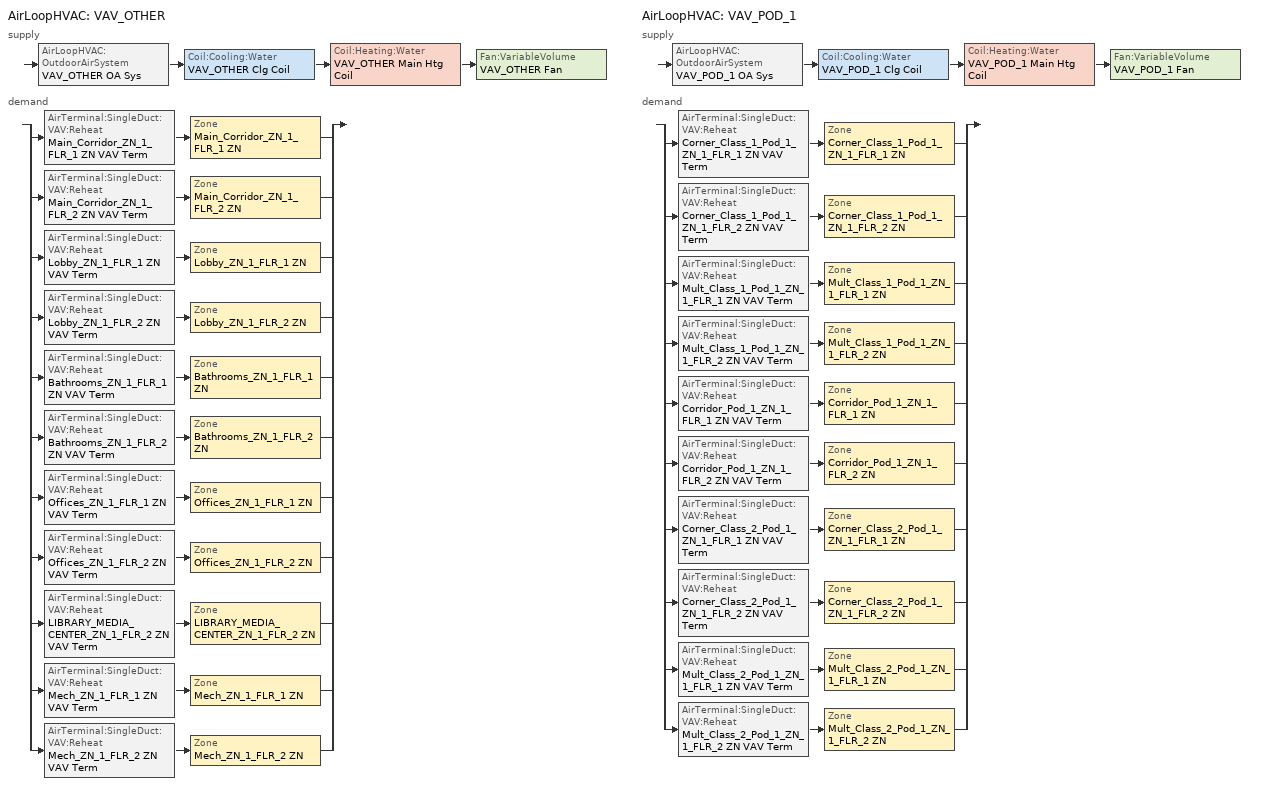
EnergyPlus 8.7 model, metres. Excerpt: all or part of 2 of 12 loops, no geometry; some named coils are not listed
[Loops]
AirLoopHVAC 'VAV_OTHER'
 supply: AirLoopHVAC:OutdoorAirSystem 'VAV_OTHER OA Sys' > Coil:Cooling:Water 'VAV_OTHER Clg Coil' > Coil:Heating:Water 'VAV_OTHER Main Htg Coil' > Fan:VariableVolume 'VAV_OTHER Fan'
 demand: split
  | AirTerminal:SingleDuct:VAV:Reheat 'Main_Corridor_ZN_1_FLR_1 ZN VAV Term' > Zone 'Main_Corridor_ZN_1_FLR_1 ZN'
  | AirTerminal:SingleDuct:VAV:Reheat 'Main_Corridor_ZN_1_FLR_2 ZN VAV Term' > Zone 'Main_Corridor_ZN_1_FLR_2 ZN'
  | AirTerminal:SingleDuct:VAV:Reheat 'Lobby_ZN_1_FLR_1 ZN VAV Term' > Zone 'Lobby_ZN_1_FLR_1 ZN'
  | AirTerminal:SingleDuct:VAV:Reheat 'Lobby_ZN_1_FLR_2 ZN VAV Term' > Zone 'Lobby_ZN_1_FLR_2 ZN'
  | AirTerminal:SingleDuct:VAV:Reheat 'Bathrooms_ZN_1_FLR_1 ZN VAV Term' > Zone 'Bathrooms_ZN_1_FLR_1 ZN'
  | AirTerminal:SingleDuct:VAV:Reheat 'Bathrooms_ZN_1_FLR_2 ZN VAV Term' > Zone 'Bathrooms_ZN_1_FLR_2 ZN'
  | AirTerminal:SingleDuct:VAV:Reheat 'Offices_ZN_1_FLR_1 ZN VAV Term' > Zone 'Offices_ZN_1_FLR_1 ZN'
  | AirTerminal:SingleDuct:VAV:Reheat 'Offices_ZN_1_FLR_2 ZN VAV Term' > Zone 'Offices_ZN_1_FLR_2 ZN'
  | AirTerminal:SingleDuct:VAV:Reheat 'LIBRARY_MEDIA_CENTER_ZN_1_FLR_2 ZN VAV Term' > Zone 'LIBRARY_MEDIA_CENTER_ZN_1_FLR_2 ZN'
  | AirTerminal:SingleDuct:VAV:Reheat 'Mech_ZN_1_FLR_1 ZN VAV Term' > Zone 'Mech_ZN_1_FLR_1 ZN'
  | AirTerminal:SingleDuct:VAV:Reheat 'Mech_ZN_1_FLR_2 ZN VAV Term' > Zone 'Mech_ZN_1_FLR_2 ZN'
AirLoopHVAC 'VAV_POD_1'
 supply: AirLoopHVAC:OutdoorAirSystem 'VAV_POD_1 OA Sys' > Coil:Cooling:Water 'VAV_POD_1 Clg Coil' > Coil:Heating:Water 'VAV_POD_1 Main Htg Coil' > Fan:VariableVolume 'VAV_POD_1 Fan'
 demand: split
  | AirTerminal:SingleDuct:VAV:Reheat 'Corner_Class_1_Pod_1_ZN_1_FLR_1 ZN VAV Term' > Zone 'Corner_Class_1_Pod_1_ZN_1_FLR_1 ZN'
  | AirTerminal:SingleDuct:VAV:Reheat 'Corner_Class_1_Pod_1_ZN_1_FLR_2 ZN VAV Term' > Zone 'Corner_Class_1_Pod_1_ZN_1_FLR_2 ZN'
  | AirTerminal:SingleDuct:VAV:Reheat 'Mult_Class_1_Pod_1_ZN_1_FLR_1 ZN VAV Term' > Zone 'Mult_Class_1_Pod_1_ZN_1_FLR_1 ZN'
  | AirTerminal:SingleDuct:VAV:Reheat 'Mult_Class_1_Pod_1_ZN_1_FLR_2 ZN VAV Term' > Zone 'Mult_Class_1_Pod_1_ZN_1_FLR_2 ZN'
  | AirTerminal:SingleDuct:VAV:Reheat 'Corridor_Pod_1_ZN_1_FLR_1 ZN VAV Term' > Zone 'Corridor_Pod_1_ZN_1_FLR_1 ZN'
  | AirTerminal:SingleDuct:VAV:Reheat 'Corridor_Pod_1_ZN_1_FLR_2 ZN VAV Term' > Zone 'Corridor_Pod_1_ZN_1_FLR_2 ZN'
  | AirTerminal:SingleDuct:VAV:Reheat 'Corner_Class_2_Pod_1_ZN_1_FLR_1 ZN VAV Term' > Zone 'Corner_Class_2_Pod_1_ZN_1_FLR_1 ZN'
  | AirTerminal:SingleDuct:VAV:Reheat 'Corner_Class_2_Pod_1_ZN_1_FLR_2 ZN VAV Term' > Zone 'Corner_Class_2_Pod_1_ZN_1_FLR_2 ZN'
  | AirTerminal:SingleDuct:VAV:Reheat 'Mult_Class_2_Pod_1_ZN_1_FLR_1 ZN VAV Term' > Zone 'Mult_Class_2_Pod_1_ZN_1_FLR_1 ZN'
  | AirTerminal:SingleDuct:VAV:Reheat 'Mult_Class_2_Pod_1_ZN_1_FLR_2 ZN VAV Term' > Zone 'Mult_Class_2_Pod_1_ZN_1_FLR_2 ZN'
[ZoneControl:Thermostat] Control Object Type 1=ThermostatSetpoint:DualSetpoint
Name | Zone or ZoneList | Control Type Schedule | Control Name 1
Bathrooms_ZN_1_FLR_1 ZN Thermostat | Bathrooms_ZN_1_FLR_1 ZN | Bathrooms_ZN_1_FLR_1 ZN Thermostat Schedule | SecondarySchool Restroom Thermostat 1
Bathrooms_ZN_1_FLR_2 ZN Thermostat | Bathrooms_ZN_1_FLR_2 ZN | Bathrooms_ZN_1_FLR_2 ZN Thermostat Schedule | SecondarySchool Restroom Thermostat 2
Corner_Class_1_Pod_1_ZN_1_FLR_1 ZN Thermostat | Corner_Class_1_Pod_1_ZN_1_FLR_1 ZN | Corner_Class_1_Pod_1_ZN_1_FLR_1 ZN Thermostat Schedule | SecondarySchool Classroom Thermostat 24
Corner_Class_1_Pod_1_ZN_1_FLR_2 ZN Thermostat | Corner_Class_1_Pod_1_ZN_1_FLR_2 ZN | Corner_Class_1_Pod_1_ZN_1_FLR_2 ZN Thermostat Schedule | SecondarySchool Classroom Thermostat 2
Corner_Class_2_Pod_1_ZN_1_FLR_1 ZN Thermostat | Corner_Class_2_Pod_1_ZN_1_FLR_1 ZN | Corner_Class_2_Pod_1_ZN_1_FLR_1 ZN Thermostat Schedule | SecondarySchool Classroom Thermostat 20
Corner_Class_2_Pod_1_ZN_1_FLR_2 ZN Thermostat | Corner_Class_2_Pod_1_ZN_1_FLR_2 ZN | Corner_Class_2_Pod_1_ZN_1_FLR_2 ZN Thermostat Schedule | SecondarySchool Classroom Thermostat 15
Corridor_Pod_1_ZN_1_FLR_1 ZN Thermostat | Corridor_Pod_1_ZN_1_FLR_1 ZN | Corridor_Pod_1_ZN_1_FLR_1 ZN Thermostat Schedule | SecondarySchool Corridor Thermostat 6
Corridor_Pod_1_ZN_1_FLR_2 ZN Thermostat | Corridor_Pod_1_ZN_1_FLR_2 ZN | Corridor_Pod_1_ZN_1_FLR_2 ZN Thermostat Schedule | SecondarySchool Corridor Thermostat 1
LIBRARY_MEDIA_CENTER_ZN_1_FLR_2 ZN Thermostat | LIBRARY_MEDIA_CENTER_ZN_1_FLR_2 ZN | LIBRARY_MEDIA_CENTER_ZN_1_FLR_2 ZN Thermostat Schedule | SecondarySchool Library Thermostat 1
Lobby_ZN_1_FLR_1 ZN Thermostat | Lobby_ZN_1_FLR_1 ZN | Lobby_ZN_1_FLR_1 ZN Thermostat Schedule | SecondarySchool Lobby Thermostat 2
Lobby_ZN_1_FLR_2 ZN Thermostat | Lobby_ZN_1_FLR_2 ZN | Lobby_ZN_1_FLR_2 ZN Thermostat Schedule | SecondarySchool Lobby Thermostat 1
Main_Corridor_ZN_1_FLR_1 ZN Thermostat | Main_Corridor_ZN_1_FLR_1 ZN | Main_Corridor_ZN_1_FLR_1 ZN Thermostat Schedule | SecondarySchool Corridor Thermostat 5
Main_Corridor_ZN_1_FLR_2 ZN Thermostat | Main_Corridor_ZN_1_FLR_2 ZN | Main_Corridor_ZN_1_FLR_2 ZN Thermostat Schedule | SecondarySchool Corridor Thermostat 8
Mech_ZN_1_FLR_1 ZN Thermostat | Mech_ZN_1_FLR_1 ZN | Mech_ZN_1_FLR_1 ZN Thermostat Schedule | SecondarySchool Mechanical Thermostat 2
Mech_ZN_1_FLR_2 ZN Thermostat | Mech_ZN_1_FLR_2 ZN | Mech_ZN_1_FLR_2 ZN Thermostat Schedule | SecondarySchool Mechanical Thermostat 1
Mult_Class_1_Pod_1_ZN_1_FLR_1 ZN Thermostat | Mult_Class_1_Pod_1_ZN_1_FLR_1 ZN | Mult_Class_1_Pod_1_ZN_1_FLR_1 ZN Thermostat Schedule | SecondarySchool Classroom Thermostat 14
Mult_Class_1_Pod_1_ZN_1_FLR_2 ZN Thermostat | Mult_Class_1_Pod_1_ZN_1_FLR_2 ZN | Mult_Class_1_Pod_1_ZN_1_FLR_2 ZN Thermostat Schedule | SecondarySchool Classroom Thermostat 7
Mult_Class_2_Pod_1_ZN_1_FLR_1 ZN Thermostat | Mult_Class_2_Pod_1_ZN_1_FLR_1 ZN | Mult_Class_2_Pod_1_ZN_1_FLR_1 ZN Thermostat Schedule | SecondarySchool Classroom Thermostat 3
Mult_Class_2_Pod_1_ZN_1_FLR_2 ZN Thermostat | Mult_Class_2_Pod_1_ZN_1_FLR_2 ZN | Mult_Class_2_Pod_1_ZN_1_FLR_2 ZN Thermostat Schedule | SecondarySchool Classroom Thermostat 4
Offices_ZN_1_FLR_1 ZN Thermostat | Offices_ZN_1_FLR_1 ZN | Offices_ZN_1_FLR_1 ZN Thermostat Schedule | SecondarySchool Office Thermostat 1
Offices_ZN_1_FLR_2 ZN Thermostat | Offices_ZN_1_FLR_2 ZN | Offices_ZN_1_FLR_2 ZN Thermostat Schedule | SecondarySchool Office Thermostat 2
[ThermostatSetpoint:DualSetpoint]
Name | Heating Setpoint Temperature Schedule | Cooling Setpoint Temperature Schedule
SecondarySchool Restroom Thermostat 1; SecondarySchool Restroom Thermostat 2; SecondarySchool Corridor Thermostat 6; SecondarySchool Corridor Thermostat 1; SecondarySchool Corridor Thermostat 5; SecondarySchool Corridor Thermostat 8; SecondarySchool Mechanical Thermostat 2; SecondarySchool Mechanical Thermostat 1 | SecondarySchool HtgSetp BathCorrMechKitchen | SecondarySchool ClgSetp BathCorrMechKitchen
SecondarySchool Classroom Thermostat 24; SecondarySchool Classroom Thermostat 2; SecondarySchool Classroom Thermostat 20; SecondarySchool Classroom Thermostat 15; SecondarySchool Library Thermostat 1; SecondarySchool Lobby Thermostat 2; SecondarySchool Lobby Thermostat 1; SecondarySchool Classroom Thermostat 14; SecondarySchool Classroom Thermostat 7; SecondarySchool Classroom Thermostat 3; SecondarySchool Classroom Thermostat 4; SecondarySchool Office Thermostat 1; SecondarySchool Office Thermostat 2 | SecondarySchool HtgSetp | SecondarySchool ClgSetp
[Zone equipment]
Bathrooms_ZN_1_FLR_1 ZN: Bathrooms_ZN_1_FLR_1 ZN VAV Term, Bathrooms_ZN_1_FLR_1 ZN Exhaust Fan
Bathrooms_ZN_1_FLR_2 ZN: Bathrooms_ZN_1_FLR_2 ZN VAV Term, Bathrooms_ZN_1_FLR_2 ZN Exhaust Fan
Corner_Class_1_Pod_1_ZN_1_FLR_1 ZN: Corner_Class_1_Pod_1_ZN_1_FLR_1 ZN VAV Term
Corner_Class_1_Pod_1_ZN_1_FLR_2 ZN: Corner_Class_1_Pod_1_ZN_1_FLR_2 ZN VAV Term
Corner_Class_2_Pod_1_ZN_1_FLR_1 ZN: Corner_Class_2_Pod_1_ZN_1_FLR_1 ZN VAV Term
Corner_Class_2_Pod_1_ZN_1_FLR_2 ZN: Corner_Class_2_Pod_1_ZN_1_FLR_2 ZN VAV Term
Corridor_Pod_1_ZN_1_FLR_1 ZN: Corridor_Pod_1_ZN_1_FLR_1 ZN VAV Term
Corridor_Pod_1_ZN_1_FLR_2 ZN: Corridor_Pod_1_ZN_1_FLR_2 ZN VAV Term
LIBRARY_MEDIA_CENTER_ZN_1_FLR_2 ZN: LIBRARY_MEDIA_CENTER_ZN_1_FLR_2 ZN VAV Term
Lobby_ZN_1_FLR_1 ZN: Lobby_ZN_1_FLR_1 ZN VAV Term
Lobby_ZN_1_FLR_2 ZN: Lobby_ZN_1_FLR_2 ZN VAV Term
Main_Corridor_ZN_1_FLR_1 ZN: Main_Corridor_ZN_1_FLR_1 ZN VAV Term
Main_Corridor_ZN_1_FLR_2 ZN: Main_Corridor_ZN_1_FLR_2 ZN VAV Term
Mech_ZN_1_FLR_1 ZN: Mech_ZN_1_FLR_1 ZN VAV Term
Mech_ZN_1_FLR_2 ZN: Mech_ZN_1_FLR_2 ZN VAV Term
Mult_Class_1_Pod_1_ZN_1_FLR_1 ZN: Mult_Class_1_Pod_1_ZN_1_FLR_1 ZN VAV Term
Mult_Class_1_Pod_1_ZN_1_FLR_2 ZN: Mult_Class_1_Pod_1_ZN_1_FLR_2 ZN VAV Term
Mult_Class_2_Pod_1_ZN_1_FLR_1 ZN: Mult_Class_2_Pod_1_ZN_1_FLR_1 ZN VAV Term
Mult_Class_2_Pod_1_ZN_1_FLR_2 ZN: Mult_Class_2_Pod_1_ZN_1_FLR_2 ZN VAV Term
Offices_ZN_1_FLR_1 ZN: Offices_ZN_1_FLR_1 ZN VAV Term
Offices_ZN_1_FLR_2 ZN: Offices_ZN_1_FLR_2 ZN VAV Term
[Sizing:Zone] Zone Cooling Design Supply Air Temperature Input Method=SupplyAirTemperature; Zone Cooling Design Supply Air Temperature {C}=12.8; Zone Cooling Design Supply Air Temperature Difference {deltaC}=11.11; Zone Heating Design Supply Air Temperature Input Method=SupplyAirTemperature; Zone Heating Design Supply Air Temperature {C}=40; Zone Heating Design Supply Air Temperature Difference {deltaC}=11.11; Zone Cooling Design Supply Air Humidity Ratio {kgWater/kgDryAir}=0.0085; Zone Heating Design Supply Air Humidity Ratio {kgWater/kgDryAir}=0.008; Cooling Design Air Flow Method=DesignDay; Cooling Design Air Flow Rate {m3/s}=0; Cooling Minimum Air Flow per Zone Floor Area {m3/s-m2}=0.000762; Cooling Minimum Air Flow {m3/s}=0; Cooling Minimum Air Flow Fraction=0; Heating Design Air Flow Method=DesignDay; Heating Design Air Flow Rate {m3/s}=0; Heating Maximum Air Flow per Zone Floor Area {m3/s-m2}=0.002032; Heating Maximum Air Flow {m3/s}=0.141576; Heating Maximum Air Flow Fraction=0.3; Account for Dedicated Outdoor Air System=No
Name | Design Specification Outdoor Air Object | Design Specification Zone Air Distribution Object
Bathrooms_ZN_1_FLR_1 ZN | SecondarySchool Restroom Ventilation (18.26695065 ft3/min-person | Bathrooms_ZN_1_FLR_1 ZN Design Spec Zone Air Dist
Bathrooms_ZN_1_FLR_2 ZN | SecondarySchool Restroom Ventilation (18.26695065 ft3/min-person | Bathrooms_ZN_1_FLR_2 ZN Design Spec Zone Air Dist
Corner_Class_1_Pod_1_ZN_1_FLR_1 ZN | SecondarySchool Classroom Ventilation (18.26695065 ft3/min-person | Corner_Class_1_Pod_1_ZN_1_FLR_1 ZN Design Spec Zone Air Dist
Corner_Class_1_Pod_1_ZN_1_FLR_2 ZN | SecondarySchool Classroom Ventilation (18.26695065 ft3/min-person | Corner_Class_1_Pod_1_ZN_1_FLR_2 ZN Design Spec Zone Air Dist
Corner_Class_2_Pod_1_ZN_1_FLR_1 ZN | SecondarySchool Classroom Ventilation (18.26695065 ft3/min-person | Corner_Class_2_Pod_1_ZN_1_FLR_1 ZN Design Spec Zone Air Dist
Corner_Class_2_Pod_1_ZN_1_FLR_2 ZN | SecondarySchool Classroom Ventilation (18.26695065 ft3/min-person | Corner_Class_2_Pod_1_ZN_1_FLR_2 ZN Design Spec Zone Air Dist
Corridor_Pod_1_ZN_1_FLR_1 ZN | SecondarySchool Corridor Ventilation (18.26695065 ft3/min-person | Corridor_Pod_1_ZN_1_FLR_1 ZN Design Spec Zone Air Dist
Corridor_Pod_1_ZN_1_FLR_2 ZN | SecondarySchool Corridor Ventilation (18.26695065 ft3/min-person | Corridor_Pod_1_ZN_1_FLR_2 ZN Design Spec Zone Air Dist
LIBRARY_MEDIA_CENTER_ZN_1_FLR_2 ZN | SecondarySchool Library Ventilation (18.26695065 ft3/min-person | LIBRARY_MEDIA_CENTER_ZN_1_FLR_2 ZN Design Spec Zone Air Dist
Lobby_ZN_1_FLR_1 ZN | SecondarySchool Lobby Ventilation (18.26695065 ft3/min-person | Lobby_ZN_1_FLR_1 ZN Design Spec Zone Air Dist
Lobby_ZN_1_FLR_2 ZN | SecondarySchool Lobby Ventilation (18.26695065 ft3/min-person | Lobby_ZN_1_FLR_2 ZN Design Spec Zone Air Dist
Main_Corridor_ZN_1_FLR_1 ZN | SecondarySchool Corridor Ventilation (18.26695065 ft3/min-person | Main_Corridor_ZN_1_FLR_1 ZN Design Spec Zone Air Dist
Main_Corridor_ZN_1_FLR_2 ZN | SecondarySchool Corridor Ventilation (18.26695065 ft3/min-person | Main_Corridor_ZN_1_FLR_2 ZN Design Spec Zone Air Dist
Mech_ZN_1_FLR_1 ZN | SecondarySchool Mechanical Ventilation (18.26695065 ft3/min-person | Mech_ZN_1_FLR_1 ZN Design Spec Zone Air Dist
Mech_ZN_1_FLR_2 ZN | SecondarySchool Mechanical Ventilation (18.26695065 ft3/min-person | Mech_ZN_1_FLR_2 ZN Design Spec Zone Air Dist
Mult_Class_1_Pod_1_ZN_1_FLR_1 ZN | SecondarySchool Classroom Ventilation (18.26695065 ft3/min-person | Mult_Class_1_Pod_1_ZN_1_FLR_1 ZN Design Spec Zone Air Dist
Mult_Class_1_Pod_1_ZN_1_FLR_2 ZN | SecondarySchool Classroom Ventilation (18.26695065 ft3/min-person | Mult_Class_1_Pod_1_ZN_1_FLR_2 ZN Design Spec Zone Air Dist
Mult_Class_2_Pod_1_ZN_1_FLR_1 ZN | SecondarySchool Classroom Ventilation (18.26695065 ft3/min-person | Mult_Class_2_Pod_1_ZN_1_FLR_1 ZN Design Spec Zone Air Dist
Mult_Class_2_Pod_1_ZN_1_FLR_2 ZN | SecondarySchool Classroom Ventilation (18.26695065 ft3/min-person | Mult_Class_2_Pod_1_ZN_1_FLR_2 ZN Design Spec Zone Air Dist
Offices_ZN_1_FLR_1 ZN | SecondarySchool Office Ventilation (18.26695065 ft3/min-person | Offices_ZN_1_FLR_1 ZN Design Spec Zone Air Dist
Offices_ZN_1_FLR_2 ZN | SecondarySchool Office Ventilation (18.26695065 ft3/min-person | Offices_ZN_1_FLR_2 ZN Design Spec Zone Air Dist
[DesignSpecification:ZoneAirDistribution] Zone Air Distribution Effectiveness in Cooling Mode=1; Zone Air Distribution Effectiveness in Heating Mode=1
Bathrooms_ZN_1_FLR_1 ZN Design Spec Zone Air Dist; Bathrooms_ZN_1_FLR_2 ZN Design Spec Zone Air Dist; Corner_Class_1_Pod_1_ZN_1_FLR_1 ZN Design Spec Zone Air Dist; Corner_Class_1_Pod_1_ZN_1_FLR_2 ZN Design Spec Zone Air Dist; Corner_Class_2_Pod_1_ZN_1_FLR_1 ZN Design Spec Zone Air Dist; Corner_Class_2_Pod_1_ZN_1_FLR_2 ZN Design Spec Zone Air Dist; Corridor_Pod_1_ZN_1_FLR_1 ZN Design Spec Zone Air Dist; Corridor_Pod_1_ZN_1_FLR_2 ZN Design Spec Zone Air Dist; LIBRARY_MEDIA_CENTER_ZN_1_FLR_2 ZN Design Spec Zone Air Dist; Lobby_ZN_1_FLR_1 ZN Design Spec Zone Air Dist; Lobby_ZN_1_FLR_2 ZN Design Spec Zone Air Dist; Main_Corridor_ZN_1_FLR_1 ZN Design Spec Zone Air Dist; Main_Corridor_ZN_1_FLR_2 ZN Design Spec Zone Air Dist; Mech_ZN_1_FLR_1 ZN Design Spec Zone Air Dist; Mech_ZN_1_FLR_2 ZN Design Spec Zone Air Dist; Mult_Class_1_Pod_1_ZN_1_FLR_1 ZN Design Spec Zone Air Dist; Mult_Class_1_Pod_1_ZN_1_FLR_2 ZN Design Spec Zone Air Dist; Mult_Class_2_Pod_1_ZN_1_FLR_1 ZN Design Spec Zone Air Dist; Mult_Class_2_Pod_1_ZN_1_FLR_2 ZN Design Spec Zone Air Dist; Offices_ZN_1_FLR_1 ZN Design Spec Zone Air Dist; Offices_ZN_1_FLR_2 ZN Design Spec Zone Air Dist
[Controller:MechanicalVentilation] Availability Schedule=Always On Discrete; Demand Controlled Ventilation=No; System Outdoor Air Method=ZoneSum; Design Specification Outdoor Air Object Name 6=SecondarySchool Corridor Ventilation (18.26695065 ft3/min-person
Name | Zone Name 1 | Design Specification Outdoor Air Object Name 1 | Design Specification Zone Air Distribution Object Name 1 | Zone Name 2 | Design Specification Outdoor Air Object Name 2 | Design Specification Zone Air Distribution Object Name 2 | Zone Name 3 | Design Specification Outdoor Air Object Name 3 | Design Specification Zone Air Distribution Object Name 3 | Zone Name 4 | Design Specification Outdoor Air Object Name 4 | Design Specification Zone Air Distribution Object Name 4 | Zone Name 5 | Design Specification Outdoor Air Object Name 5 | Design Specification Zone Air Distribution Object Name 5 | Zone Name 6 | Design Specification Zone Air Distribution Object Name 6 | Zone Name 7 | Design Specification Outdoor Air Object Name 7 | Design Specification Zone Air Distribution Object Name 7 | Zone Name 8 | Design Specification Outdoor Air Object Name 8 | Design Specification Zone Air Distribution Object Name 8 | Zone Name 9 | Design Specification Outdoor Air Object Name 9 | Design Specification Zone Air Distribution Object Name 9 | Zone Name 10 | Design Specification Outdoor Air Object Name 10 | Design Specification Zone Air Distribution Object Name 10 | Zone Name 11 | Design Specification Outdoor Air Object Name 11 | Design Specification Zone Air Distribution Object Name 11
VAV_OTHER Vent Controller | Bathrooms_ZN_1_FLR_1 ZN | SecondarySchool Restroom Ventilation (18.26695065 ft3/min-person | Bathrooms_ZN_1_FLR_1 ZN Design Spec Zone Air Dist | Bathrooms_ZN_1_FLR_2 ZN | SecondarySchool Restroom Ventilation (18.26695065 ft3/min-person | Bathrooms_ZN_1_FLR_2 ZN Design Spec Zone Air Dist | LIBRARY_MEDIA_CENTER_ZN_1_FLR_2 ZN | SecondarySchool Library Ventilation (18.26695065 ft3/min-person | LIBRARY_MEDIA_CENTER_ZN_1_FLR_2 ZN Design Spec Zone Air Dist | Lobby_ZN_1_FLR_1 ZN | SecondarySchool Lobby Ventilation (18.26695065 ft3/min-person | Lobby_ZN_1_FLR_1 ZN Design Spec Zone Air Dist | Lobby_ZN_1_FLR_2 ZN | SecondarySchool Lobby Ventilation (18.26695065 ft3/min-person | Lobby_ZN_1_FLR_2 ZN Design Spec Zone Air Dist | Main_Corridor_ZN_1_FLR_1 ZN | Main_Corridor_ZN_1_FLR_1 ZN Design Spec Zone Air Dist | Main_Corridor_ZN_1_FLR_2 ZN | SecondarySchool Corridor Ventilation (18.26695065 ft3/min-person | Main_Corridor_ZN_1_FLR_2 ZN Design Spec Zone Air Dist | Mech_ZN_1_FLR_1 ZN | SecondarySchool Mechanical Ventilation (18.26695065 ft3/min-person | Mech_ZN_1_FLR_1 ZN Design Spec Zone Air Dist | Mech_ZN_1_FLR_2 ZN | SecondarySchool Mechanical Ventilation (18.26695065 ft3/min-person | Mech_ZN_1_FLR_2 ZN Design Spec Zone Air Dist | Offices_ZN_1_FLR_1 ZN | SecondarySchool Office Ventilation (18.26695065 ft3/min-person | Offices_ZN_1_FLR_1 ZN Design Spec Zone Air Dist | Offices_ZN_1_FLR_2 ZN | SecondarySchool Office Ventilation (18.26695065 ft3/min-person | Offices_ZN_1_FLR_2 ZN Design Spec Zone Air Dist
VAV_POD_1 Vent Controller | Corner_Class_1_Pod_1_ZN_1_FLR_1 ZN | SecondarySchool Classroom Ventilation (18.26695065 ft3/min-person | Corner_Class_1_Pod_1_ZN_1_FLR_1 ZN Design Spec Zone Air Dist | Corner_Class_1_Pod_1_ZN_1_FLR_2 ZN | SecondarySchool Classroom Ventilation (18.26695065 ft3/min-person | Corner_Class_1_Pod_1_ZN_1_FLR_2 ZN Design Spec Zone Air Dist | Corner_Class_2_Pod_1_ZN_1_FLR_1 ZN | SecondarySchool Classroom Ventilation (18.26695065 ft3/min-person | Corner_Class_2_Pod_1_ZN_1_FLR_1 ZN Design Spec Zone Air Dist | Corner_Class_2_Pod_1_ZN_1_FLR_2 ZN | SecondarySchool Classroom Ventilation (18.26695065 ft3/min-person | Corner_Class_2_Pod_1_ZN_1_FLR_2 ZN Design Spec Zone Air Dist | Corridor_Pod_1_ZN_1_FLR_1 ZN | SecondarySchool Corridor Ventilation (18.26695065 ft3/min-person | Corridor_Pod_1_ZN_1_FLR_1 ZN Design Spec Zone Air Dist | Corridor_Pod_1_ZN_1_FLR_2 ZN | Corridor_Pod_1_ZN_1_FLR_2 ZN Design Spec Zone Air Dist | Mult_Class_1_Pod_1_ZN_1_FLR_1 ZN | SecondarySchool Classroom Ventilation (18.26695065 ft3/min-person | Mult_Class_1_Pod_1_ZN_1_FLR_1 ZN Design Spec Zone Air Dist | Mult_Class_1_Pod_1_ZN_1_FLR_2 ZN | SecondarySchool Classroom Ventilation (18.26695065 ft3/min-person | Mult_Class_1_Pod_1_ZN_1_FLR_2 ZN Design Spec Zone Air Dist | Mult_Class_2_Pod_1_ZN_1_FLR_1 ZN | SecondarySchool Classroom Ventilation (18.26695065 ft3/min-person | Mult_Class_2_Pod_1_ZN_1_FLR_1 ZN Design Spec Zone Air Dist | Mult_Class_2_Pod_1_ZN_1_FLR_2 ZN | SecondarySchool Classroom Ventilation (18.26695065 ft3/min-person | Mult_Class_2_Pod_1_ZN_1_FLR_2 ZN Design Spec Zone Air Dist
[DesignSpecification:OutdoorAir] Outdoor Air Method=Sum; Outdoor Air Flow per Person {m3/s-person}=0.00862104; Outdoor Air Flow per Zone {m3/s}=0; Outdoor Air Flow Air Changes per Hour {1/hr}=0
Name | Outdoor Air Flow per Zone Floor Area {m3/s-m2}
SecondarySchool Restroom Ventilation (18.26695065 ft3/min-person | 0.0048768
SecondarySchool Classroom Ventilation (18.26695065 ft3/min-person; SecondarySchool Library Ventilation (18.26695065 ft3/min-person; SecondarySchool Office Ventilation (18.26695065 ft3/min-person | 0
SecondarySchool Corridor Ventilation (18.26695065 ft3/min-person; SecondarySchool Lobby Ventilation (18.26695065 ft3/min-person | 0.000508
SecondarySchool Mechanical Ventilation (18.26695065 ft3/min-person | 0.000254
[AirTerminal:SingleDuct:VAV:Reheat] Availability Schedule=Always On Discrete; Maximum Air Flow Rate {m3/s}=Autosize; Zone Minimum Air Flow Input Method=Constant; Constant Minimum Air Flow Fraction=0.3; Fixed Minimum Air Flow Rate {m3/s}=0; Maximum Hot Water or Steam Flow Rate {m3/s}=Autosize; Minimum Hot Water or Steam Flow Rate {m3/s}=0; Convergence Tolerance=0.001; Damper Heating Action=Normal; Maximum Flow per Zone Floor Area During Reheat {m3/s-m2}=0; Maximum Flow Fraction During Reheat=0.5; Maximum Reheat Air Temperature {C}=40
Name | Reheat Coil
Bathrooms_ZN_1_FLR_1 ZN VAV Term | Bathrooms_ZN_1_FLR_1 ZN Rht Coil
Bathrooms_ZN_1_FLR_2 ZN VAV Term | Bathrooms_ZN_1_FLR_2 ZN Rht Coil
Corner_Class_1_Pod_1_ZN_1_FLR_1 ZN VAV Term | Corner_Class_1_Pod_1_ZN_1_FLR_1 ZN Rht Coil
Corner_Class_1_Pod_1_ZN_1_FLR_2 ZN VAV Term | Corner_Class_1_Pod_1_ZN_1_FLR_2 ZN Rht Coil
Corner_Class_2_Pod_1_ZN_1_FLR_1 ZN VAV Term | Corner_Class_2_Pod_1_ZN_1_FLR_1 ZN Rht Coil
Corner_Class_2_Pod_1_ZN_1_FLR_2 ZN VAV Term | Corner_Class_2_Pod_1_ZN_1_FLR_2 ZN Rht Coil
Corridor_Pod_1_ZN_1_FLR_1 ZN VAV Term | Corridor_Pod_1_ZN_1_FLR_1 ZN Rht Coil
Corridor_Pod_1_ZN_1_FLR_2 ZN VAV Term | Corridor_Pod_1_ZN_1_FLR_2 ZN Rht Coil
LIBRARY_MEDIA_CENTER_ZN_1_FLR_2 ZN VAV Term | LIBRARY_MEDIA_CENTER_ZN_1_FLR_2 ZN Rht Coil
Lobby_ZN_1_FLR_1 ZN VAV Term | Lobby_ZN_1_FLR_1 ZN Rht Coil
Lobby_ZN_1_FLR_2 ZN VAV Term | Lobby_ZN_1_FLR_2 ZN Rht Coil
Main_Corridor_ZN_1_FLR_1 ZN VAV Term | Main_Corridor_ZN_1_FLR_1 ZN Rht Coil
Main_Corridor_ZN_1_FLR_2 ZN VAV Term | Main_Corridor_ZN_1_FLR_2 ZN Rht Coil
Mech_ZN_1_FLR_1 ZN VAV Term | Mech_ZN_1_FLR_1 ZN Rht Coil
Mech_ZN_1_FLR_2 ZN VAV Term | Mech_ZN_1_FLR_2 ZN Rht Coil
Mult_Class_1_Pod_1_ZN_1_FLR_1 ZN VAV Term | Mult_Class_1_Pod_1_ZN_1_FLR_1 ZN Rht Coil
Mult_Class_1_Pod_1_ZN_1_FLR_2 ZN VAV Term | Mult_Class_1_Pod_1_ZN_1_FLR_2 ZN Rht Coil
Mult_Class_2_Pod_1_ZN_1_FLR_1 ZN VAV Term | Mult_Class_2_Pod_1_ZN_1_FLR_1 ZN Rht Coil
Mult_Class_2_Pod_1_ZN_1_FLR_2 ZN VAV Term | Mult_Class_2_Pod_1_ZN_1_FLR_2 ZN Rht Coil
Offices_ZN_1_FLR_1 ZN VAV Term | Offices_ZN_1_FLR_1 ZN Rht Coil
Offices_ZN_1_FLR_2 ZN VAV Term | Offices_ZN_1_FLR_2 ZN Rht Coil
[Coil:Heating:Water] Availability Schedule=Always On Discrete; U-Factor Times Area Value {W/K}=Autosize; Maximum Water Flow Rate {m3/s}=Autosize; Performance Input Method=UFactorTimesAreaAndDesignWaterFlowRate; Rated Capacity {W}=Autosize; Rated Inlet Water Temperature {C}=82.2222; Rated Inlet Air Temperature {C}=7; Rated Outlet Water Temperature {C}=71.1111; Rated Outlet Air Temperature {C}=12.8; Rated Ratio for Air and Water Convection=0.5
VAV_OTHER Main Htg Coil; VAV_POD_1 Main Htg Coil
[Fan:ZoneExhaust] Availability Schedule=SchoolSecondary Hours_of_operation; Fan Total Efficiency=0.0660786; Pressure Rise {Pa}=124.544; Maximum Flow Rate {m3/s}=0.283168; System Availability Manager Coupling Mode=Decoupled
Bathrooms_ZN_1_FLR_1 ZN Exhaust Fan; Bathrooms_ZN_1_FLR_2 ZN Exhaust Fan
[AirLoopHVAC] Design Supply Air Flow Rate {m3/s}=AutoSize
VAV_OTHER; VAV_POD_1
[Sizing:System] Type of Load to Size On=Sensible; Design Outdoor Air Flow Rate {m3/s}=Autosize; Central Heating Maximum System Air Flow Ratio=0.3; Preheat Design Temperature {C}=7; Preheat Design Humidity Ratio {kgWater/kgDryAir}=0.008; Precool Design Temperature {C}=12.8; Precool Design Humidity Ratio {kgWater/kgDryAir}=0.008; Central Cooling Design Supply Air Temperature {C}=12.8; Central Heating Design Supply Air Temperature {C}=12.8; Type of Zone Sum to Use=Coincident; 100% Outdoor Air in Cooling=No; 100% Outdoor Air in Heating=No; Central Cooling Design Supply Air Humidity Ratio {kgWater/kgDryAir}=0.0085; Central Heating Design Supply Air Humidity Ratio {kgWater/kgDryAir}=0.008; Cooling Supply Air Flow Rate Method=DesignDay; Cooling Supply Air Flow Rate {m3/s}=0; Cooling Supply Air Flow Rate Per Floor Area {m3/s-m2}=0.00996765; Cooling Fraction of Autosized Cooling Supply Air Flow Rate=1; Cooling Supply Air Flow Rate Per Unit Cooling Capacity {m3/s-W}=3.94755e-05; Heating Supply Air Flow Rate Method=DesignDay; Heating Supply Air Flow Rate {m3/s}=0; Heating Supply Air Flow Rate Per Floor Area {m3/s-m2}=0.00996765; Heating Fraction of Autosized Heating Supply Air Flow Rate=1; Heating Fraction of Autosized Cooling Supply Air Flow Rate=1; Heating Supply Air Flow Rate Per Unit Heating Capacity {m3/s-W}=3.15882e-05; System Outdoor Air Method=ZoneSum; Zone Maximum Outdoor Air Fraction=1; Cooling Design Capacity Method=CoolingDesignCapacity; Cooling Design Capacity {W}=Autosize; Cooling Design Capacity Per Floor Area {W/m2}=234.7; Fraction of Autosized Cooling Design Capacity=1; Heating Design Capacity Method=HeatingDesignCapacity; Heating Design Capacity {W}=Autosize; Heating Design Capacity Per Floor Area {W/m2}=157; Fraction of Autosized Heating Design Capacity=1; Central Cooling Capacity Control Method=OnOff
VAV_OTHER; VAV_POD_1
[Controller:OutdoorAir] Minimum Outdoor Air Flow Rate {m3/s}=0; Maximum Outdoor Air Flow Rate {m3/s}=Autosize; Economizer Control Type=NoEconomizer; Economizer Control Action Type=ModulateFlow; Economizer Maximum Limit Dry-Bulb Temperature {C}=28; Economizer Maximum Limit Enthalpy {J/kg}=64000; Economizer Minimum Limit Dry-Bulb Temperature {C}=-100; Lockout Type=LockoutWithCompressor; Minimum Limit Type=FixedMinimum; Minimum Outdoor Air Schedule=Always On Discrete; High Humidity Control=No; Control High Indoor Humidity Based on Outdoor Humidity Ratio=Yes; Heat Recovery Bypass Control Type=BypassWhenOAFlowGreaterThanMinimum
Name | Mechanical Ventilation Controller
VAV_OTHER OA Controller | VAV_OTHER Vent Controller
VAV_POD_1 OA Controller | VAV_POD_1 Vent Controller
[SetpointManager:MixedAir] Control Variable=Temperature
Node 277 OS Default SPM; Node 272 OS Default SPM; Node 269 OS Default SPM; Node 88 OS Default SPM; Node 83 OS Default SPM; Node 80 OS Default SPM
[Controller:WaterCoil] Control Variable=Temperature; Actuator Variable=Flow; Maximum Actuated Flow {m3/s}=Autosize; Minimum Actuated Flow {m3/s}=0
Name | Action | Controller Convergence Tolerance {deltaC}
VAV_OTHER Clg Coil Controller; VAV_POD_1 Clg Coil Controller | Reverse | Autosize
VAV_OTHER Main Htg Coil Controller; VAV_POD_1 Main Htg Coil Controller | Normal | 0.0001
[Coil:Cooling:Water] Availability Schedule=Always On Discrete; Design Water Flow Rate {m3/s}=Autosize; Design Air Flow Rate {m3/s}=Autosize; Design Inlet Water Temperature {C}=Autosize; Design Inlet Air Temperature {C}=Autosize; Design Outlet Air Temperature {C}=Autosize; Design Inlet Air Humidity Ratio {kgWater/kgDryAir}=Autosize; Design Outlet Air Humidity Ratio {kgWater/kgDryAir}=Autosize; Type of Analysis=SimpleAnalysis; Heat Exchanger Configuration=CrossFlow
VAV_OTHER Clg Coil; VAV_POD_1 Clg Coil
[Fan:VariableVolume] Availability Schedule=SecondarySchool VAV Operation; Pressure Rise {Pa}=1389.92; Maximum Flow Rate {m3/s}=AutoSize; Fan Power Minimum Flow Rate Input Method=Fraction; Fan Power Minimum Flow Fraction=0.7; Fan Power Minimum Air Flow Rate {m3/s}=0; Motor In Airstream Fraction=1; Fan Power Coefficient 1=0.1631; Fan Power Coefficient 2=1.5901; Fan Power Coefficient 3=-0.8817; Fan Power Coefficient 4=0.1281; Fan Power Coefficient 5=0
Name | Fan Total Efficiency | Motor Efficiency
VAV_OTHER Fan | 0.6045 | 0.93
VAV_POD_1 Fan | 0.6006 | 0.924
[SetpointManager:Scheduled] Control Variable=Temperature
Name | Schedule
11 Zone VAV supply air setpoint manager | Supply Air Temp - 55.04F 3
10 Zone VAV supply air setpoint manager | Supply Air Temp - 55.04F
[Schedule:Compact]
Bathrooms_ZN_1_FLR_1 ZN Thermostat Schedule; Bathrooms_ZN_1_FLR_2 ZN Thermostat Schedule; Corner_Class_1_Pod_1_ZN_1_FLR_1 ZN Thermostat Schedule; Corner_Class_1_Pod_1_ZN_1_FLR_2 ZN Thermostat Schedule; Corner_Class_2_Pod_1_ZN_1_FLR_1 ZN Thermostat Schedule; Corner_Class_2_Pod_1_ZN_1_FLR_2 ZN Thermostat Schedule; Corridor_Pod_1_ZN_1_FLR_1 ZN Thermostat Schedule; Corridor_Pod_1_ZN_1_FLR_2 ZN Thermostat Schedule; LIBRARY_MEDIA_CENTER_ZN_1_FLR_2 ZN Thermostat Schedule; Lobby_ZN_1_FLR_1 ZN Thermostat Schedule; Lobby_ZN_1_FLR_2 ZN Thermostat Schedule; Main_Corridor_ZN_1_FLR_1 ZN Thermostat Schedule; Main_Corridor_ZN_1_FLR_2 ZN Thermostat Schedule; Mech_ZN_1_FLR_1 ZN Thermostat Schedule; Mech_ZN_1_FLR_2 ZN Thermostat Schedule; Mult_Class_1_Pod_1_ZN_1_FLR_1 ZN Thermostat Schedule; Mult_Class_1_Pod_1_ZN_1_FLR_2 ZN Thermostat Schedule; Mult_Class_2_Pod_1_ZN_1_FLR_1 ZN Thermostat Schedule; Mult_Class_2_Pod_1_ZN_1_FLR_2 ZN Thermostat Schedule; Offices_ZN_1_FLR_1 ZN Thermostat Schedule; Offices_ZN_1_FLR_2 ZN Thermostat Schedule: Through: 12/31, For: AllDays, Until: 24:00, 4
[Schedule:Day:Interval]
Schedule Day 70; SecondarySchool HtgSetp Summer Design Day; Schedule Day 72; SecondarySchool HtgSetp BathCorrMechKitchen Summer Design Day: No, 24:00, 16
SecondarySchool HtgSetp Default; SecondarySchool HtgSetp BathCorrMechKitchen Default: No, 07:00, 16, 22:00, 21, 24:00, 16
Schedule Day 69; Schedule Day 71: No, 08:00, 16, 13:00, 21, 24:00, 16
SecondarySchool HtgSetp Winter Design Day; SecondarySchool HtgSetp BathCorrMechKitchen Winter Design Day: No, 24:00, 21
Schedule Day 74; SecondarySchool ClgSetp Winter Design Day; Schedule Day 76; SecondarySchool ClgSetp BathCorrMechKitchen Winter Design Day: No, 24:00, 27
SecondarySchool ClgSetp Default; SecondarySchool ClgSetp BathCorrMechKitchen Default: No, 07:00, 27, 22:00, 24, 24:00, 27
Schedule Day 73; Schedule Day 75: No, 08:00, 27, 13:00, 24, 24:00, 27
SecondarySchool ClgSetp Summer Design Day; SecondarySchool ClgSetp BathCorrMechKitchen Summer Design Day: No, 24:00, 24
SchoolSecondary Hours_of_operation Default; SecondarySchool VAV Operation Sun Day: No, 24:00, 0
SchoolSecondary Hours_of_operation WntrDsn|SmrDsn|Wkdy Day; SchoolSecondary Hours_of_operation Summer Design Day; SchoolSecondary Hours_of_operation Winter Design Day: No, 07:00, 0, 21:00, 1, 24:00, 0
SecondarySchool VAV Operation Default; SecondarySchool VAV Operation Summer Design Day: No, 07:00, 0, 22:00, 1, 24:00, 0
SecondarySchool VAV Operation Sat|WntrDsn Day; SecondarySchool VAV Operation Winter Design Day: No, 08:00, 0, 13:00, 1, 24:00, 0
Supply Air Temp - 55.04F Default; Supply Air Temp - 55.04F Default 3: No, 24:00, 12.8
[Schedule:Week:Daily]
Schedule:Week:Daily {3b6b728d-06b6-400b-ba5a-ab11429c0aac}: Schedule Day 70, SecondarySchool HtgSetp Default, SecondarySchool HtgSetp Default, SecondarySchool HtgSetp Default, SecondarySchool HtgSetp Default, SecondarySchool HtgSetp Default, Schedule Day 69, SecondarySchool HtgSetp Default, SecondarySchool HtgSetp Summer Design Day, SecondarySchool HtgSetp Winter Design Day, SecondarySchool HtgSetp Default, SecondarySchool HtgSetp Default
Schedule:Week:Daily {824d5ec9-d03b-4be4-859f-b094222774b4}: Schedule Day 74, SecondarySchool ClgSetp Default, SecondarySchool ClgSetp Default, SecondarySchool ClgSetp Default, SecondarySchool ClgSetp Default, SecondarySchool ClgSetp Default, Schedule Day 73, SecondarySchool ClgSetp Default, SecondarySchool ClgSetp Summer Design Day, SecondarySchool ClgSetp Winter Design Day, SecondarySchool ClgSetp Default, SecondarySchool ClgSetp Default
Schedule:Week:Daily {ff9c5d40-4949-458b-a6fa-52616719d0f2}: Schedule Day 72, SecondarySchool HtgSetp BathCorrMechKitchen Default, SecondarySchool HtgSetp BathCorrMechKitchen Default, SecondarySchool HtgSetp BathCorrMechKitchen Default, SecondarySchool HtgSetp BathCorrMechKitchen Default, SecondarySchool HtgSetp BathCorrMechKitchen Default, Schedule Day 71, SecondarySchool HtgSetp BathCorrMechKitchen Default, SecondarySchool HtgSetp BathCorrMechKitchen Summer Design Day, SecondarySchool HtgSetp BathCorrMechKitchen Winter Design Day, SecondarySchool HtgSetp BathCorrMechKitchen Default, SecondarySchool HtgSetp BathCorrMechKitchen Default
Schedule:Week:Daily {32ecca94-38a8-4d73-9779-d30741e97e49}: Schedule Day 76, SecondarySchool ClgSetp BathCorrMechKitchen Default, SecondarySchool ClgSetp BathCorrMechKitchen Default, SecondarySchool ClgSetp BathCorrMechKitchen Default, SecondarySchool ClgSetp BathCorrMechKitchen Default, SecondarySchool ClgSetp BathCorrMechKitchen Default, Schedule Day 75, SecondarySchool ClgSetp BathCorrMechKitchen Default, SecondarySchool ClgSetp BathCorrMechKitchen Summer Design Day, SecondarySchool ClgSetp BathCorrMechKitchen Winter Design Day, SecondarySchool ClgSetp BathCorrMechKitchen Default, SecondarySchool ClgSetp BathCorrMechKitchen Default
Schedule:Week:Daily {cd0d2503-1e86-408d-94f3-5a91939b7d6f}: SchoolSecondary Hours_of_operation Default, SchoolSecondary Hours_of_operation WntrDsn|SmrDsn|Wkdy Day, SchoolSecondary Hours_of_operation WntrDsn|SmrDsn|Wkdy Day, SchoolSecondary Hours_of_operation WntrDsn|SmrDsn|Wkdy Day, SchoolSecondary Hours_of_operation WntrDsn|SmrDsn|Wkdy Day, SchoolSecondary Hours_of_operation WntrDsn|SmrDsn|Wkdy Day, SchoolSecondary Hours_of_operation Default, SchoolSecondary Hours_of_operation Default, SchoolSecondary Hours_of_operation Summer Design Day, SchoolSecondary Hours_of_operation Winter Design Day, SchoolSecondary Hours_of_operation Default, SchoolSecondary Hours_of_operation Default
Schedule:Week:Daily {ec759e56-f7f4-4947-a9eb-ebd56fbd4674}: SecondarySchool VAV Operation Sun Day, SecondarySchool VAV Operation Default, SecondarySchool VAV Operation Default, SecondarySchool VAV Operation Default, SecondarySchool VAV Operation Default, SecondarySchool VAV Operation Default, SecondarySchool VAV Operation Sat|WntrDsn Day, SecondarySchool VAV Operation Default, SecondarySchool VAV Operation Summer Design Day, SecondarySchool VAV Operation Winter Design Day, SecondarySchool VAV Operation Default, SecondarySchool VAV Operation Default
Schedule:Week:Daily {a0bf7fe5-70d0-45aa-b4c6-60610151e1a5}: Supply Air Temp - 55.04F Default, Supply Air Temp - 55.04F Default, Supply Air Temp - 55.04F Default, Supply Air Temp - 55.04F Default, Supply Air Temp - 55.04F Default, Supply Air Temp - 55.04F Default, Supply Air Temp - 55.04F Default, Supply Air Temp - 55.04F Default, Supply Air Temp - 55.04F Default, Supply Air Temp - 55.04F Default, Supply Air Temp - 55.04F Default, Supply Air Temp - 55.04F Default
Schedule:Week:Daily {38ca5b8c-91f0-4daf-8f68-0db147a416fb}: Supply Air Temp - 55.04F Default 3, Supply Air Temp - 55.04F Default 3, Supply Air Temp - 55.04F Default 3, Supply Air Temp - 55.04F Default 3, Supply Air Temp - 55.04F Default 3, Supply Air Temp - 55.04F Default 3, Supply Air Temp - 55.04F Default 3, Supply Air Temp - 55.04F Default 3, Supply Air Temp - 55.04F Default 3, Supply Air Temp - 55.04F Default 3, Supply Air Temp - 55.04F Default 3, Supply Air Temp - 55.04F Default 3
[Schedule:Year]
SecondarySchool HtgSetp: Schedule:Week:Daily {3b6b728d-06b6-400b-ba5a-ab11429c0aac}, 1, 1, 12, 31
SecondarySchool ClgSetp: Schedule:Week:Daily {824d5ec9-d03b-4be4-859f-b094222774b4}, 1, 1, 12, 31
SecondarySchool HtgSetp BathCorrMechKitchen: Schedule:Week:Daily {ff9c5d40-4949-458b-a6fa-52616719d0f2}, 1, 1, 12, 31
SecondarySchool ClgSetp BathCorrMechKitchen: Schedule:Week:Daily {32ecca94-38a8-4d73-9779-d30741e97e49}, 1, 1, 12, 31
SchoolSecondary Hours_of_operation: Schedule:Week:Daily {cd0d2503-1e86-408d-94f3-5a91939b7d6f}, 1, 1, 12, 31
SecondarySchool VAV Operation: Schedule:Week:Daily {ec759e56-f7f4-4947-a9eb-ebd56fbd4674}, 1, 1, 12, 31
Supply Air Temp - 55.04F: Schedule:Week:Daily {a0bf7fe5-70d0-45aa-b4c6-60610151e1a5}, 1, 1, 12, 31
Supply Air Temp - 55.04F 3: Schedule:Week:Daily {38ca5b8c-91f0-4daf-8f68-0db147a416fb}, 1, 1, 12, 31
[Schedule:Constant]
Always On Discrete: Hourly Value=1
